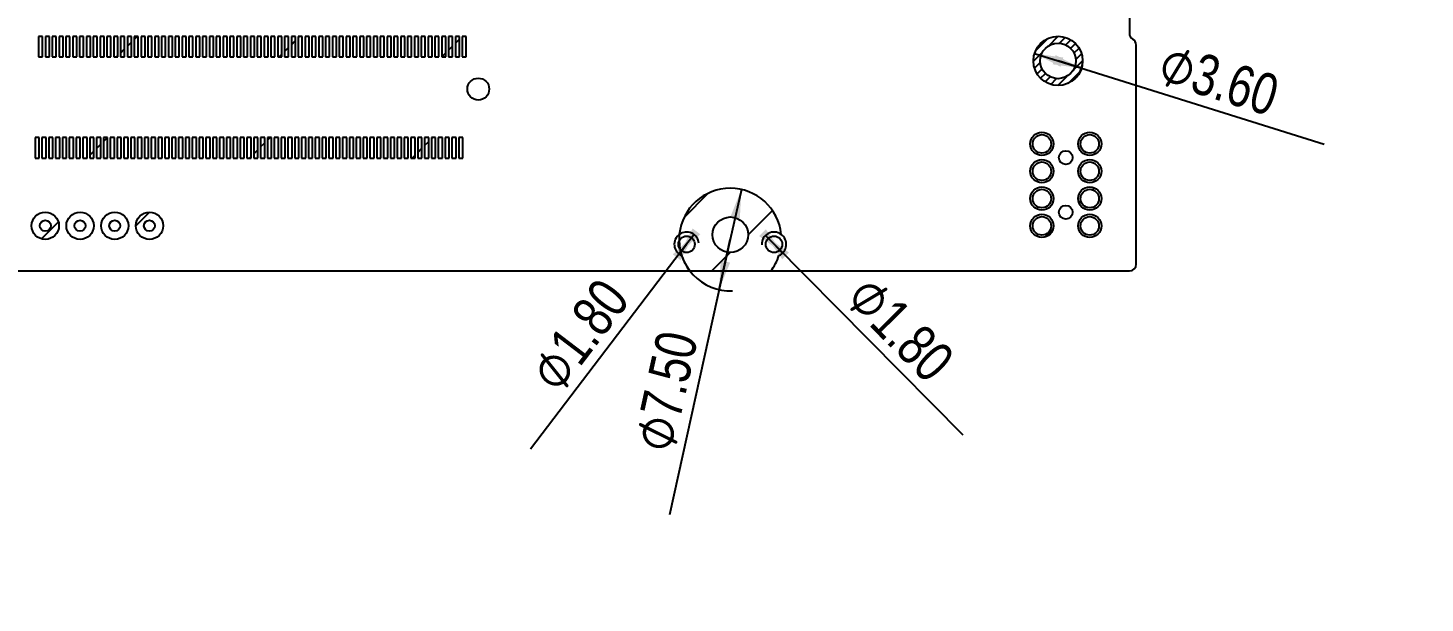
# Model space of a CAD drawing. Header units: millimetres. Extents: x 0 to 841, y 0 to 594.
# Drawn here: x 440.1 to 542.4, y 357.1 to 399.2 of the extents above; entities that cross this region are included whole.
import ezdxf

# ---------------------------------------------------------------- set-up
doc = ezdxf.new("R2010")
doc.units = ezdxf.units.MM
doc.header["$LTSCALE"] = 46.255
doc.layers.get('0').update_dxf_attribs({"linetype": 'CONTINUOUS'})
doc.layers.add('ASSEM_MEM', color=7, linetype='CONTINUOUS')
doc.styles.get("Standard").update_dxf_attribs({"font": 'txt', "width": 0.8})
doc.styles.add('TEXTSTYLE_3', font='symbol_asme.ttf')
doc.dimstyles.new('DIMSTYLE_2', dxfattribs={"dimtxt": 3, "dimasz": 2.1, "dimexe": 2, "dimexo": 1, "dimtad": 1, "dimzin": 0, "dimdsep": 46, "dimtxsty": 'STANDARD', "dimblk": '_FILLED', "dimblk1": '_FILLED', "dimblk2": '_FILLED', "dimcen": 0.09, "dimazin": 0, "dimtp": 0.01, "dimtm": 0.01, "dimtfac": 1, "dimtmove": 0, "dimatfit": 2, "dimldrblk": '_FILLED', "dimfxl": 1, "dimtolj": 1, "dimtzin": 0, "dimarcsym": 0})

# ---------------------------------------------------------------- blocks, each defined once
blk = doc.blocks.new('_FILLED')
at = {"color": 0, "linetype": 'BYBLOCK'}
blk.add_solid([(0, 0), (-1, 0.167), (-1, -0.167)], dxfattribs=at)
blk = doc.blocks.new('*D50')
at = {"color": 2, "linetype": 'CONTINUOUS'}
for p, q in [((513.78, 397.33), (515.5, 396.79)), ((517.22, 396.25), (515.5, 396.79)), ((515.5, 396.79), (534.97, 390.7))]:
    blk.add_line(p, q, dxfattribs=at)
at = {"color": 2, "linetype": 'CONTINUOUS', "xscale": 2.1, "yscale": 2.1, "zscale": 2.1}
for p, rotation in [((513.78, 397.33), 162.6350518147), ((517.22, 396.25), 342.6350518147)]:
    blk.add_blockref('_FILLED', p, dxfattribs=dict(at, rotation=rotation))
at = {"color": 2, "linetype": 'CONTINUOUS', "insert": (523.54, 398.2), "char_height": 3, "width": 19.7077, "attachment_point": 1, "rotation": 342.6351, "line_spacing_factor": 0.9, "style": 'TEXTSTYLE_3'}
blk.add_mtext('⌀\\ftxt;{\\W0.8;3.60}', dxfattribs=at)
blk = doc.blocks.new('*D51')
at = {"color": 2, "linetype": 'CONTINUOUS'}
for p, q in [((492.33, 387.38), (491.52, 383.72)), ((491.52, 383.72), (487.08, 363.57)), ((490.71, 380.06), (491.52, 383.72))]:
    blk.add_line(p, q, dxfattribs=at)
at = {"color": 2, "linetype": 'CONTINUOUS', "xscale": 2.1, "yscale": 2.1, "zscale": 2.1}
for p, rotation in [((492.33, 387.38), 77.5593807926), ((490.71, 380.06), 257.5593807926)]:
    blk.add_blockref('_FILLED', p, dxfattribs=dict(at, rotation=rotation))
at = {"color": 2, "linetype": 'CONTINUOUS', "insert": (486.24, 377.21), "char_height": 3, "width": 19.7077, "attachment_point": 3, "rotation": 77.5594, "line_spacing_factor": 0.9, "style": 'TEXTSTYLE_3'}
blk.add_mtext('⌀\\ftxt;{\\W0.8;7.50}', dxfattribs=at)
blk = doc.blocks.new('*D52')
at = {"color": 2, "linetype": 'CONTINUOUS'}
for p, q in [((494.09, 384.01), (494.72, 383.37)), ((495.35, 382.73), (494.72, 383.37)), ((494.72, 383.37), (508.54, 369.43))]:
    blk.add_line(p, q, dxfattribs=at)
at = {"color": 2, "linetype": 'CONTINUOUS', "xscale": 2.1, "yscale": 2.1, "zscale": 2.1}
for p, rotation in [((495.35, 382.73), 314.7638657604), ((494.09, 384.01), 134.7638657604)]:
    blk.add_blockref('_FILLED', p, dxfattribs=dict(at, rotation=rotation))
at = {"color": 2, "linetype": 'CONTINUOUS', "insert": (501.95, 381.4), "char_height": 3, "width": 19.7077, "attachment_point": 1, "rotation": 314.7639, "line_spacing_factor": 0.9, "style": 'TEXTSTYLE_3'}
blk.add_mtext('⌀\\ftxt;{\\W0.8;1.80}', dxfattribs=at)
blk = doc.blocks.new('*D53')
at = {"color": 2, "linetype": 'CONTINUOUS'}
for p, q in [((488.32, 383.37), (476.91, 368.39)), ((487.77, 382.65), (488.32, 383.37)), ((488.87, 384.09), (488.32, 383.37))]:
    blk.add_line(p, q, dxfattribs=at)
at = {"color": 2, "linetype": 'CONTINUOUS', "xscale": 2.1, "yscale": 2.1, "zscale": 2.1}
for p, rotation in [((487.77, 382.65), 232.6981256773), ((488.87, 384.09), 52.6981256773)]:
    blk.add_blockref('_FILLED', p, dxfattribs=dict(at, rotation=rotation))
at = {"color": 2, "linetype": 'CONTINUOUS', "insert": (481.89, 381.11), "char_height": 3, "width": 19.7077, "attachment_point": 3, "rotation": 52.6981, "line_spacing_factor": 0.9, "style": 'TEXTSTYLE_3'}
blk.add_mtext('⌀\\ftxt;{\\W0.8;1.80}', dxfattribs=at)

msp = doc.modelspace()

# ---------------------------------------------------------------- linework, layer by layer
at = {"color": 2, "linetype": 'CONTINUOUS'}
for centre, radius, start, end in [((515.5, 396.79), 1.8, 313.58045, 360), ((491.52, 383.72), 3.75, 174.23572, 272.4908), ((488.32, 383.37), 0.9, 4.68534, 126.16002), ((494.72, 383.37), 0.9, 53.83998, 182.77665)]:
    msp.add_arc(centre, radius, start, end, dxfattribs=at)
at = {"layer": 'ASSEM_MEM', "color": 7, "linetype": 'CONTINUOUS'}
for p, q in [((520.72, 411.23), (520.72, 398.816)), ((521.22, 381.92), (521.22, 397.95)), ((302.92, 381.42), (488.558, 381.42)), ((494.482, 381.42), (520.72, 381.42))]:
    msp.add_line(p, q, dxfattribs=at)
at = {"layer": 'ASSEM_MEM', "color": 4, "linetype": 'CONTINUOUS'}
for p, q in [((441.205, 398.58), (440.905, 398.58)), ((440.905, 398.58), (440.905, 397.08)), ((441.205, 397.08), (441.205, 398.58)), ((441.705, 398.58), (441.405, 398.58)), ((441.405, 398.58), (441.405, 397.08)), ((441.705, 397.08), (441.705, 398.58)), ((442.205, 398.58), (441.905, 398.58)), ((441.905, 398.58), (441.905, 397.08)), ((442.205, 397.08), (442.205, 398.58)), ((442.705, 398.58), (442.405, 398.58)), ((442.405, 398.58), (442.405, 397.08)), ((442.705, 397.08), (442.705, 398.58)), ((443.205, 398.58), (442.905, 398.58)), ((442.905, 398.58), (442.905, 397.08)), ((443.205, 397.08), (443.205, 398.58)), ((443.705, 398.58), (443.405, 398.58)), ((443.405, 398.58), (443.405, 397.08)), ((443.705, 397.08), (443.705, 398.58)), ((444.205, 398.58), (443.905, 398.58)), ((443.905, 398.58), (443.905, 397.08)), ((444.205, 397.08), (444.205, 398.58)), ((444.705, 398.58), (444.405, 398.58)), ((444.405, 398.58), (444.405, 397.08)), ((444.705, 397.08), (444.705, 398.58)), ((445.205, 398.58), (444.905, 398.58)), ((444.905, 398.58), (444.905, 397.08)), ((445.205, 397.08), (445.205, 398.58)), ((445.705, 398.58), (445.405, 398.58)), ((445.405, 398.58), (445.405, 397.08)), ((445.705, 397.08), (445.705, 398.58)), ((446.205, 398.58), (445.905, 398.58)), ((445.905, 398.58), (445.905, 397.08)), ((446.205, 397.08), (446.205, 398.58)), ((446.705, 398.58), (446.405, 398.58)), ((446.405, 398.58), (446.405, 397.08)), ((446.705, 397.08), (446.705, 398.58)), ((447.205, 398.58), (446.905, 398.58)), ((446.905, 398.58), (446.905, 397.08)), ((447.205, 397.08), (447.205, 398.58)), ((447.705, 398.58), (447.405, 398.58)), ((447.405, 398.58), (447.405, 397.08)), ((447.705, 397.08), (447.705, 398.58)), ((448.205, 398.58), (447.905, 398.58)), ((447.905, 398.58), (447.905, 397.08)), ((448.205, 397.08), (448.205, 398.58)), ((448.705, 398.58), (448.405, 398.58)), ((448.405, 398.58), (448.405, 397.08)), ((448.705, 397.08), (448.705, 398.58)), ((449.205, 398.58), (448.905, 398.58)), ((448.905, 398.58), (448.905, 397.08)), ((449.205, 397.08), (449.205, 398.58)), ((449.705, 398.58), (449.405, 398.58)), ((449.405, 398.58), (449.405, 397.08)), ((449.705, 397.08), (449.705, 398.58)), ((450.205, 398.58), (449.905, 398.58)), ((449.905, 398.58), (449.905, 397.08)), ((450.205, 397.08), (450.205, 398.58)), ((450.705, 398.58), (450.405, 398.58)), ((450.405, 398.58), (450.405, 397.08)), ((450.705, 397.08), (450.705, 398.58)), ((451.205, 398.58), (450.905, 398.58)), ((450.905, 398.58), (450.905, 397.08)), ((451.205, 397.08), (451.205, 398.58)), ((451.705, 398.58), (451.405, 398.58)), ((451.405, 398.58), (451.405, 397.08)), ((451.705, 397.08), (451.705, 398.58)), ((452.205, 398.58), (451.905, 398.58)), ((451.905, 398.58), (451.905, 397.08)), ((452.205, 397.08), (452.205, 398.58)), ((452.705, 398.58), (452.405, 398.58)), ((452.405, 398.58), (452.405, 397.08)), ((452.705, 397.08), (452.705, 398.58)), ((453.205, 398.58), (452.905, 398.58)), ((452.905, 398.58), (452.905, 397.08)), ((453.205, 397.08), (453.205, 398.58)), ((453.705, 398.58), (453.405, 398.58)), ((453.405, 398.58), (453.405, 397.08)), ((453.705, 397.08), (453.705, 398.58)), ((454.205, 398.58), (453.905, 398.58)), ((453.905, 398.58), (453.905, 397.08)), ((454.205, 397.08), (454.205, 398.58)), ((454.705, 398.58), (454.405, 398.58)), ((454.405, 398.58), (454.405, 397.08)), ((454.705, 397.08), (454.705, 398.58)), ((455.205, 398.58), (454.905, 398.58)), ((454.905, 398.58), (454.905, 397.08)), ((455.205, 397.08), (455.205, 398.58)), ((455.705, 398.58), (455.405, 398.58)), ((455.405, 398.58), (455.405, 397.08)), ((455.705, 397.08), (455.705, 398.58)), ((456.205, 398.58), (455.905, 398.58)), ((455.905, 398.58), (455.905, 397.08)), ((456.205, 397.08), (456.205, 398.58)), ((456.705, 398.58), (456.405, 398.58)), ((456.405, 398.58), (456.405, 397.08)), ((456.705, 397.08), (456.705, 398.58)), ((457.205, 398.58), (456.905, 398.58)), ((456.905, 398.58), (456.905, 397.08)), ((457.205, 397.08), (457.205, 398.58)), ((457.705, 398.58), (457.405, 398.58)), ((457.405, 398.58), (457.405, 397.08)), ((457.705, 397.08), (457.705, 398.58)), ((458.205, 398.58), (457.905, 398.58)), ((457.905, 398.58), (457.905, 397.08)), ((458.205, 397.08), (458.205, 398.58)), ((458.705, 398.58), (458.405, 398.58)), ((458.405, 398.58), (458.405, 397.08)), ((458.705, 397.08), (458.705, 398.58)), ((459.205, 398.58), (458.905, 398.58)), ((458.905, 398.58), (458.905, 397.08)), ((459.205, 397.08), (459.205, 398.58)), ((459.705, 398.58), (459.405, 398.58)), ((459.405, 398.58), (459.405, 397.08)), ((459.705, 397.08), (459.705, 398.58)), ((460.205, 398.58), (459.905, 398.58)), ((459.905, 398.58), (459.905, 397.08)), ((460.205, 397.08), (460.205, 398.58)), ((460.705, 398.58), (460.405, 398.58)), ((460.405, 398.58), (460.405, 397.08)), ((460.705, 397.08), (460.705, 398.58)), ((461.205, 398.58), (460.905, 398.58)), ((460.905, 398.58), (460.905, 397.08)), ((461.205, 397.08), (461.205, 398.58)), ((461.705, 398.58), (461.405, 398.58)), ((461.405, 398.58), (461.405, 397.08)), ((461.705, 397.08), (461.705, 398.58)), ((462.205, 398.58), (461.905, 398.58)), ((461.905, 398.58), (461.905, 397.08)), ((462.205, 397.08), (462.205, 398.58)), ((462.705, 398.58), (462.405, 398.58)), ((462.405, 398.58), (462.405, 397.08)), ((462.705, 397.08), (462.705, 398.58)), ((463.205, 398.58), (462.905, 398.58)), ((462.905, 398.58), (462.905, 397.08)), ((463.205, 397.08), (463.205, 398.58)), ((463.705, 398.58), (463.405, 398.58)), ((463.405, 398.58), (463.405, 397.08)), ((463.705, 397.08), (463.705, 398.58)), ((464.205, 398.58), (463.905, 398.58)), ((463.905, 398.58), (463.905, 397.08)), ((464.205, 397.08), (464.205, 398.58)), ((464.705, 398.58), (464.405, 398.58)), ((464.405, 398.58), (464.405, 397.08)), ((464.705, 397.08), (464.705, 398.58)), ((465.205, 398.58), (464.905, 398.58)), ((464.905, 398.58), (464.905, 397.08)), ((465.205, 397.08), (465.205, 398.58)), ((465.705, 398.58), (465.405, 398.58)), ((465.405, 398.58), (465.405, 397.08)), ((465.705, 397.08), (465.705, 398.58)), ((466.205, 398.58), (465.905, 398.58)), ((465.905, 398.58), (465.905, 397.08)), ((466.205, 397.08), (466.205, 398.58)), ((466.705, 398.58), (466.405, 398.58)), ((466.405, 398.58), (466.405, 397.08)), ((466.705, 397.08), (466.705, 398.58)), ((467.205, 398.58), (466.905, 398.58)), ((466.905, 398.58), (466.905, 397.08)), ((467.205, 397.08), (467.205, 398.58)), ((467.705, 398.58), (467.405, 398.58)), ((467.405, 398.58), (467.405, 397.08)), ((467.705, 397.08), (467.705, 398.58)), ((468.205, 398.58), (467.905, 398.58)), ((467.905, 398.58), (467.905, 397.08)), ((468.205, 397.08), (468.205, 398.58)), ((468.705, 398.58), (468.405, 398.58)), ((468.405, 398.58), (468.405, 397.08)), ((468.705, 397.08), (468.705, 398.58)), ((469.205, 398.58), (468.905, 398.58)), ((468.905, 398.58), (468.905, 397.08)), ((469.205, 397.08), (469.205, 398.58)), ((469.705, 398.58), (469.405, 398.58)), ((469.405, 398.58), (469.405, 397.08)), ((469.705, 397.08), (469.705, 398.58)), ((470.205, 398.58), (469.905, 398.58)), ((469.905, 398.58), (469.905, 397.08)), ((470.205, 397.08), (470.205, 398.58)), ((470.705, 398.58), (470.405, 398.58)), ((470.405, 398.58), (470.405, 397.08)), ((470.705, 397.08), (470.705, 398.58)), ((471.205, 398.58), (470.905, 398.58)), ((470.905, 398.58), (470.905, 397.08)), ((471.205, 397.08), (471.205, 398.58)), ((471.705, 398.58), (471.405, 398.58)), ((471.405, 398.58), (471.405, 397.08)), ((471.705, 397.08), (471.705, 398.58)), ((472.205, 398.58), (471.905, 398.58)), ((471.905, 398.58), (471.905, 397.08)), ((472.205, 397.08), (472.205, 398.58)), ((440.905, 397.08), (441.205, 397.08)), ((441.405, 397.08), (441.705, 397.08)), ((441.905, 397.08), (442.205, 397.08)), ((442.405, 397.08), (442.705, 397.08)), ((442.905, 397.08), (443.205, 397.08)), ((443.405, 397.08), (443.705, 397.08)), ((443.905, 397.08), (444.205, 397.08)), ((444.405, 397.08), (444.705, 397.08)), ((444.905, 397.08), (445.205, 397.08)), ((445.405, 397.08), (445.705, 397.08)), ((445.905, 397.08), (446.205, 397.08)), ((446.405, 397.08), (446.705, 397.08)), ((446.905, 397.08), (447.205, 397.08)), ((447.405, 397.08), (447.705, 397.08)), ((447.905, 397.08), (448.205, 397.08)), ((448.405, 397.08), (448.705, 397.08)), ((448.905, 397.08), (449.205, 397.08)), ((449.405, 397.08), (449.705, 397.08)), ((449.905, 397.08), (450.205, 397.08)), ((450.405, 397.08), (450.705, 397.08)), ((450.905, 397.08), (451.205, 397.08)), ((451.405, 397.08), (451.705, 397.08)), ((451.905, 397.08), (452.205, 397.08)), ((452.405, 397.08), (452.705, 397.08)), ((452.905, 397.08), (453.205, 397.08)), ((453.405, 397.08), (453.705, 397.08)), ((453.905, 397.08), (454.205, 397.08)), ((454.405, 397.08), (454.705, 397.08)), ((454.905, 397.08), (455.205, 397.08)), ((455.405, 397.08), (455.705, 397.08)), ((455.905, 397.08), (456.205, 397.08)), ((456.405, 397.08), (456.705, 397.08)), ((456.905, 397.08), (457.205, 397.08)), ((457.405, 397.08), (457.705, 397.08)), ((457.905, 397.08), (458.205, 397.08)), ((458.405, 397.08), (458.705, 397.08)), ((458.905, 397.08), (459.205, 397.08)), ((459.405, 397.08), (459.705, 397.08)), ((459.905, 397.08), (460.205, 397.08)), ((460.405, 397.08), (460.705, 397.08)), ((460.905, 397.08), (461.205, 397.08)), ((461.405, 397.08), (461.705, 397.08)), ((461.905, 397.08), (462.205, 397.08)), ((462.405, 397.08), (462.705, 397.08)), ((462.905, 397.08), (463.205, 397.08)), ((463.405, 397.08), (463.705, 397.08)), ((463.905, 397.08), (464.205, 397.08)), ((464.405, 397.08), (464.705, 397.08)), ((464.905, 397.08), (465.205, 397.08)), ((465.405, 397.08), (465.705, 397.08)), ((465.905, 397.08), (466.205, 397.08)), ((466.405, 397.08), (466.705, 397.08)), ((466.905, 397.08), (467.205, 397.08)), ((467.405, 397.08), (467.705, 397.08)), ((467.905, 397.08), (468.205, 397.08)), ((468.405, 397.08), (468.705, 397.08)), ((468.905, 397.08), (469.205, 397.08)), ((469.405, 397.08), (469.705, 397.08)), ((469.905, 397.08), (470.205, 397.08)), ((470.405, 397.08), (470.705, 397.08)), ((470.905, 397.08), (471.205, 397.08)), ((471.405, 397.08), (471.705, 397.08)), ((471.905, 397.08), (472.205, 397.08)), ((440.955, 391.18), (440.655, 391.18)), ((440.655, 391.18), (440.655, 389.68)), ((440.955, 389.68), (440.955, 391.18)), ((441.455, 391.18), (441.155, 391.18)), ((441.155, 391.18), (441.155, 389.68)), ((441.455, 389.68), (441.455, 391.18)), ((441.955, 391.18), (441.655, 391.18)), ((441.655, 391.18), (441.655, 389.68)), ((441.955, 389.68), (441.955, 391.18)), ((442.455, 391.18), (442.155, 391.18)), ((442.155, 391.18), (442.155, 389.68)), ((442.455, 389.68), (442.455, 391.18)), ((442.955, 391.18), (442.655, 391.18)), ((442.655, 391.18), (442.655, 389.68)), ((442.955, 389.68), (442.955, 391.18)), ((443.455, 391.18), (443.155, 391.18)), ((443.155, 391.18), (443.155, 389.68)), ((443.455, 389.68), (443.455, 391.18)), ((443.955, 391.18), (443.655, 391.18)), ((443.655, 391.18), (443.655, 389.68)), ((443.955, 389.68), (443.955, 391.18)), ((444.455, 391.18), (444.155, 391.18)), ((444.155, 391.18), (444.155, 389.68)), ((444.455, 389.68), (444.455, 391.18)), ((444.955, 391.18), (444.655, 391.18)), ((444.655, 391.18), (444.655, 389.68)), ((444.955, 389.68), (444.955, 391.18)), ((445.455, 391.18), (445.155, 391.18)), ((445.155, 391.18), (445.155, 389.68)), ((445.455, 389.68), (445.455, 391.18)), ((445.955, 391.18), (445.655, 391.18)), ((445.655, 391.18), (445.655, 389.68)), ((445.955, 389.68), (445.955, 391.18)), ((446.455, 391.18), (446.155, 391.18)), ((446.155, 391.18), (446.155, 389.68)), ((446.455, 389.68), (446.455, 391.18)), ((446.955, 391.18), (446.655, 391.18)), ((446.655, 391.18), (446.655, 389.68)), ((446.955, 389.68), (446.955, 391.18)), ((447.455, 391.18), (447.155, 391.18)), ((447.155, 391.18), (447.155, 389.68)), ((447.455, 389.68), (447.455, 391.18)), ((447.955, 391.18), (447.655, 391.18)), ((447.655, 391.18), (447.655, 389.68)), ((447.955, 389.68), (447.955, 391.18)), ((448.455, 391.18), (448.155, 391.18)), ((448.155, 391.18), (448.155, 389.68)), ((448.455, 389.68), (448.455, 391.18)), ((448.955, 391.18), (448.655, 391.18)), ((448.655, 391.18), (448.655, 389.68)), ((448.955, 389.68), (448.955, 391.18)), ((449.455, 391.18), (449.155, 391.18)), ((449.155, 391.18), (449.155, 389.68)), ((449.455, 389.68), (449.455, 391.18)), ((449.955, 391.18), (449.655, 391.18)), ((449.655, 391.18), (449.655, 389.68)), ((449.955, 389.68), (449.955, 391.18)), ((450.455, 391.18), (450.155, 391.18)), ((450.155, 391.18), (450.155, 389.68)), ((450.455, 389.68), (450.455, 391.18)), ((450.955, 391.18), (450.655, 391.18)), ((450.655, 391.18), (450.655, 389.68)), ((450.955, 389.68), (450.955, 391.18)), ((451.455, 391.18), (451.155, 391.18)), ((451.155, 391.18), (451.155, 389.68)), ((451.455, 389.68), (451.455, 391.18)), ((451.955, 391.18), (451.655, 391.18)), ((451.655, 391.18), (451.655, 389.68)), ((451.955, 389.68), (451.955, 391.18)), ((452.455, 391.18), (452.155, 391.18)), ((452.155, 391.18), (452.155, 389.68)), ((452.455, 389.68), (452.455, 391.18)), ((452.955, 391.18), (452.655, 391.18)), ((452.655, 391.18), (452.655, 389.68)), ((452.955, 389.68), (452.955, 391.18)), ((453.455, 391.18), (453.155, 391.18)), ((453.155, 391.18), (453.155, 389.68)), ((453.455, 389.68), (453.455, 391.18)), ((453.955, 391.18), (453.655, 391.18)), ((453.655, 391.18), (453.655, 389.68)), ((453.955, 389.68), (453.955, 391.18)), ((454.455, 391.18), (454.155, 391.18)), ((454.155, 391.18), (454.155, 389.68)), ((454.455, 389.68), (454.455, 391.18)), ((454.955, 391.18), (454.655, 391.18)), ((454.655, 391.18), (454.655, 389.68)), ((454.955, 389.68), (454.955, 391.18)), ((455.455, 391.18), (455.155, 391.18)), ((455.155, 391.18), (455.155, 389.68)), ((455.455, 389.68), (455.455, 391.18)), ((455.955, 391.18), (455.655, 391.18)), ((455.655, 391.18), (455.655, 389.68)), ((455.955, 389.68), (455.955, 391.18)), ((456.455, 391.18), (456.155, 391.18)), ((456.155, 391.18), (456.155, 389.68)), ((456.455, 389.68), (456.455, 391.18)), ((456.955, 391.18), (456.655, 391.18)), ((456.655, 391.18), (456.655, 389.68)), ((456.955, 389.68), (456.955, 391.18)), ((457.455, 391.18), (457.155, 391.18)), ((457.155, 391.18), (457.155, 389.68)), ((457.455, 389.68), (457.455, 391.18)), ((457.955, 391.18), (457.655, 391.18)), ((457.655, 391.18), (457.655, 389.68)), ((457.955, 389.68), (457.955, 391.18)), ((458.455, 391.18), (458.155, 391.18)), ((458.155, 391.18), (458.155, 389.68)), ((458.455, 389.68), (458.455, 391.18)), ((458.955, 391.18), (458.655, 391.18)), ((458.655, 391.18), (458.655, 389.68)), ((458.955, 389.68), (458.955, 391.18)), ((459.455, 391.18), (459.155, 391.18)), ((459.155, 391.18), (459.155, 389.68)), ((459.455, 389.68), (459.455, 391.18)), ((459.955, 391.18), (459.655, 391.18)), ((459.655, 391.18), (459.655, 389.68)), ((459.955, 389.68), (459.955, 391.18)), ((460.455, 391.18), (460.155, 391.18)), ((460.155, 391.18), (460.155, 389.68)), ((460.455, 389.68), (460.455, 391.18)), ((460.955, 391.18), (460.655, 391.18)), ((460.655, 391.18), (460.655, 389.68)), ((460.955, 389.68), (460.955, 391.18)), ((461.455, 391.18), (461.155, 391.18)), ((461.155, 391.18), (461.155, 389.68)), ((461.455, 389.68), (461.455, 391.18)), ((461.955, 391.18), (461.655, 391.18)), ((461.655, 391.18), (461.655, 389.68)), ((461.955, 389.68), (461.955, 391.18)), ((462.455, 391.18), (462.155, 391.18)), ((462.155, 391.18), (462.155, 389.68)), ((462.455, 389.68), (462.455, 391.18)), ((462.955, 391.18), (462.655, 391.18)), ((462.655, 391.18), (462.655, 389.68)), ((462.955, 389.68), (462.955, 391.18)), ((463.455, 391.18), (463.155, 391.18)), ((463.155, 391.18), (463.155, 389.68)), ((463.455, 389.68), (463.455, 391.18)), ((463.955, 391.18), (463.655, 391.18)), ((463.655, 391.18), (463.655, 389.68)), ((463.955, 389.68), (463.955, 391.18)), ((464.455, 391.18), (464.155, 391.18)), ((464.155, 391.18), (464.155, 389.68)), ((464.455, 389.68), (464.455, 391.18)), ((464.955, 391.18), (464.655, 391.18)), ((464.655, 391.18), (464.655, 389.68)), ((464.955, 389.68), (464.955, 391.18)), ((465.455, 391.18), (465.155, 391.18)), ((465.155, 391.18), (465.155, 389.68)), ((465.455, 389.68), (465.455, 391.18)), ((465.955, 391.18), (465.655, 391.18)), ((465.655, 391.18), (465.655, 389.68)), ((465.955, 389.68), (465.955, 391.18)), ((466.455, 391.18), (466.155, 391.18)), ((466.155, 391.18), (466.155, 389.68)), ((466.455, 389.68), (466.455, 391.18)), ((466.955, 391.18), (466.655, 391.18)), ((466.655, 391.18), (466.655, 389.68)), ((466.955, 389.68), (466.955, 391.18)), ((467.455, 391.18), (467.155, 391.18)), ((467.155, 391.18), (467.155, 389.68)), ((467.455, 389.68), (467.455, 391.18)), ((467.955, 391.18), (467.655, 391.18)), ((467.655, 391.18), (467.655, 389.68)), ((467.955, 389.68), (467.955, 391.18)), ((468.455, 391.18), (468.155, 391.18)), ((468.155, 391.18), (468.155, 389.68)), ((468.455, 389.68), (468.455, 391.18)), ((468.955, 391.18), (468.655, 391.18)), ((468.655, 391.18), (468.655, 389.68)), ((468.955, 389.68), (468.955, 391.18)), ((469.455, 391.18), (469.155, 391.18)), ((469.155, 391.18), (469.155, 389.68)), ((469.455, 389.68), (469.455, 391.18)), ((469.955, 391.18), (469.655, 391.18)), ((469.655, 391.18), (469.655, 389.68)), ((469.955, 389.68), (469.955, 391.18)), ((470.455, 391.18), (470.155, 391.18)), ((470.155, 391.18), (470.155, 389.68)), ((470.455, 389.68), (470.455, 391.18)), ((470.955, 391.18), (470.655, 391.18)), ((470.655, 391.18), (470.655, 389.68)), ((470.955, 389.68), (470.955, 391.18)), ((471.455, 391.18), (471.155, 391.18)), ((471.155, 391.18), (471.155, 389.68)), ((471.455, 389.68), (471.455, 391.18)), ((471.955, 391.18), (471.655, 391.18)), ((471.655, 391.18), (471.655, 389.68)), ((471.955, 389.68), (471.955, 391.18)), ((440.655, 389.68), (440.955, 389.68)), ((441.155, 389.68), (441.455, 389.68)), ((441.655, 389.68), (441.955, 389.68)), ((442.155, 389.68), (442.455, 389.68)), ((442.655, 389.68), (442.955, 389.68)), ((443.155, 389.68), (443.455, 389.68)), ((443.655, 389.68), (443.955, 389.68)), ((444.155, 389.68), (444.455, 389.68)), ((444.655, 389.68), (444.955, 389.68)), ((445.155, 389.68), (445.455, 389.68)), ((445.655, 389.68), (445.955, 389.68)), ((446.155, 389.68), (446.455, 389.68)), ((446.655, 389.68), (446.955, 389.68)), ((447.155, 389.68), (447.455, 389.68)), ((447.655, 389.68), (447.955, 389.68)), ((448.155, 389.68), (448.455, 389.68)), ((448.655, 389.68), (448.955, 389.68)), ((449.155, 389.68), (449.455, 389.68)), ((449.655, 389.68), (449.955, 389.68)), ((450.155, 389.68), (450.455, 389.68)), ((450.655, 389.68), (450.955, 389.68)), ((451.155, 389.68), (451.455, 389.68)), ((451.655, 389.68), (451.955, 389.68)), ((452.155, 389.68), (452.455, 389.68)), ((452.655, 389.68), (452.955, 389.68)), ((453.155, 389.68), (453.455, 389.68)), ((453.655, 389.68), (453.955, 389.68)), ((454.155, 389.68), (454.455, 389.68)), ((454.655, 389.68), (454.955, 389.68)), ((455.155, 389.68), (455.455, 389.68)), ((455.655, 389.68), (455.955, 389.68)), ((456.155, 389.68), (456.455, 389.68)), ((456.655, 389.68), (456.955, 389.68)), ((457.155, 389.68), (457.455, 389.68)), ((457.655, 389.68), (457.955, 389.68)), ((458.155, 389.68), (458.455, 389.68)), ((458.655, 389.68), (458.955, 389.68)), ((459.155, 389.68), (459.455, 389.68)), ((459.655, 389.68), (459.955, 389.68)), ((460.155, 389.68), (460.455, 389.68)), ((460.655, 389.68), (460.955, 389.68)), ((461.155, 389.68), (461.455, 389.68)), ((461.655, 389.68), (461.955, 389.68)), ((462.155, 389.68), (462.455, 389.68)), ((462.655, 389.68), (462.955, 389.68)), ((463.155, 389.68), (463.455, 389.68)), ((463.655, 389.68), (463.955, 389.68)), ((464.155, 389.68), (464.455, 389.68)), ((464.655, 389.68), (464.955, 389.68)), ((465.155, 389.68), (465.455, 389.68)), ((465.655, 389.68), (465.955, 389.68)), ((466.155, 389.68), (466.455, 389.68)), ((466.655, 389.68), (466.955, 389.68)), ((467.155, 389.68), (467.455, 389.68)), ((467.655, 389.68), (467.955, 389.68)), ((468.155, 389.68), (468.455, 389.68)), ((468.655, 389.68), (468.955, 389.68)), ((469.155, 389.68), (469.455, 389.68)), ((469.655, 389.68), (469.955, 389.68)), ((470.155, 389.68), (470.455, 389.68)), ((470.655, 389.68), (470.955, 389.68)), ((471.155, 389.68), (471.455, 389.68)), ((471.655, 389.68), (471.955, 389.68)), ((488.558, 381.42), (494.482, 381.42))]:
    msp.add_line(p, q, dxfattribs=at)
at = {"layer": 'ASSEM_MEM', "color": 2, "linetype": 'CONTINUOUS'}
for p, q in [((446.905, 397.367), (447.205, 397.667)), ((447.405, 397.867), (447.705, 398.167)), ((447.905, 398.367), (448.118, 398.58)), ((458.905, 397.474), (459.205, 397.774)), ((459.405, 397.974), (459.705, 398.274)), ((459.905, 398.474), (460.011, 398.58)), ((470.905, 397.58), (471.205, 397.88)), ((471.405, 398.08), (471.705, 398.38)), ((513.857, 397.525), (514.765, 398.433)), ((514.832, 397.905), (515.517, 398.59)), ((515.607, 398.086), (516.031, 398.51)), ((516.073, 397.957), (516.441, 398.325)), ((516.42, 397.709), (516.773, 398.062)), ((516.667, 397.362), (517.035, 397.73)), ((446.618, 397.08), (446.705, 397.167)), ((458.511, 397.08), (458.705, 397.274)), ((470.405, 397.08), (470.705, 397.38)), ((513.7, 396.773), (514.385, 397.458)), ((513.78, 396.259), (514.204, 396.683)), ((516.613, 396.118), (517.3, 396.805)), ((516.796, 396.896), (517.22, 397.32)), ((513.965, 395.849), (514.333, 396.217)), ((514.228, 395.517), (514.581, 395.87)), ((514.56, 395.255), (514.928, 395.623)), ((515.485, 394.99), (516.172, 395.677)), ((516.238, 395.148), (517.142, 396.052)), ((514.97, 395.07), (515.394, 395.494)), ((445.155, 390.387), (445.455, 390.687)), ((445.655, 390.887), (445.948, 391.18)), ((457.155, 390.494), (457.455, 390.794)), ((457.655, 390.994), (457.841, 391.18)), ((469.155, 390.6), (469.455, 390.9)), ((469.655, 391.1), (469.735, 391.18)), ((444.448, 389.68), (444.455, 389.687)), ((444.655, 389.887), (444.955, 390.187)), ((456.341, 389.68), (456.455, 389.794)), ((456.655, 389.994), (456.955, 390.294)), ((468.235, 389.68), (468.455, 389.9)), ((468.655, 390.1), (468.955, 390.4)), ((518.011, 387.367), (518.148, 387.504)), ((488.133, 385.33), (489.91, 387.107)), ((517.036, 386.392), (517.173, 386.529)), ((448.02, 384.73), (449.02, 385.73)), ((492.82, 384.07), (494.604, 385.854)), ((441.115, 383.772), (442.358, 385.015)), ((514.544, 383.9), (515.14, 384.496)), ((490.17, 381.42), (491.52, 382.77))]:
    msp.add_line(p, q, dxfattribs=at)
at = {"layer": 'ASSEM_MEM', "color": 4, "linetype": 'CONTINUOUS'}
for centre, radius in [((515.5, 396.79), 1.8), ((515.5, 396.79), 1.3), ((514.32, 390.72), 0.85), ((517.82, 390.72), 0.85), ((514.32, 390.72), 0.675), ((517.82, 390.72), 0.675), ((514.32, 388.72), 0.85), ((517.82, 388.72), 0.85), ((514.32, 388.72), 0.675), ((517.82, 388.72), 0.675), ((514.32, 386.72), 0.85), ((517.82, 386.72), 0.85), ((514.32, 386.72), 0.675), ((517.82, 386.72), 0.675), ((441.4, 384.73), 1), ((443.94, 384.73), 1), ((446.48, 384.73), 1), ((449.02, 384.73), 1), ((514.32, 384.72), 0.85), ((514.32, 384.72), 0.675), ((517.82, 384.72), 0.85), ((517.82, 384.72), 0.675), ((441.4, 384.73), 0.4), ((443.94, 384.73), 0.4), ((446.48, 384.73), 0.4), ((449.02, 384.73), 0.4), ((491.52, 384.07), 1.3), ((488.32, 383.37), 0.6), ((494.72, 383.37), 0.6)]:
    msp.add_circle(centre, radius, dxfattribs=at)
at = {"layer": 'ASSEM_MEM', "color": 7, "linetype": 'CONTINUOUS'}
for centre, radius in [((473.08, 394.73), 0.8), ((516.07, 389.72), 0.5), ((516.07, 385.72), 0.5)]:
    msp.add_circle(centre, radius, dxfattribs=at)
for centre, start, end in [((521.22, 398.816), 180, 240), ((520.72, 397.95), 0, 60), ((520.72, 381.92), 270, 360)]:
    msp.add_arc(centre, 0.5, start, end, dxfattribs=at)
at = {"layer": 'ASSEM_MEM', "color": 4, "linetype": 'CONTINUOUS'}
for centre, radius, start, end in [((491.52, 383.72), 3.75, 5.76428, 174.23572), ((488.32, 383.37), 0.9, 126.16002, 246.32381), ((494.72, 383.37), 0.9, 293.67619, 53.83998), ((491.52, 383.72), 3.75, 198.24811, 217.83092), ((491.52, 383.72), 3.75, 322.16908, 341.75189)]:
    msp.add_arc(centre, radius, start, end, dxfattribs=at)

# ---------------------------------------------------------------- dimensions: what is measured, and where the dimension line sits
at = {"color": 2, "linetype": 'CONTINUOUS'}
for p1, p2, picture, middle in [((517.218, 396.253), (513.782, 397.327), '*D50', (529.367, 394.811)), ((490.712, 380.058), (492.328, 387.382), '*D51', (486.294, 370.474)), ((487.775, 382.654), (488.865, 384.086), '*D53', (479.098, 374.978)), ((495.354, 382.731), (494.086, 384.009), '*D52', (505.513, 375.683))]:
    dim = msp.add_diameter_dim_2p(p1=p1, p2=p2, text='{\\fSymbol_ASME;\\W1.0;⌀}<>', dimstyle='DIMSTYLE_2', override={"dimpost": '<>'}, dxfattribs=at)
    dim.commit()
    dim.dimension.update_dxf_attribs({"geometry": picture, "text_midpoint": middle, "dimtype": 163})

doc.saveas('drawing.dxf')
